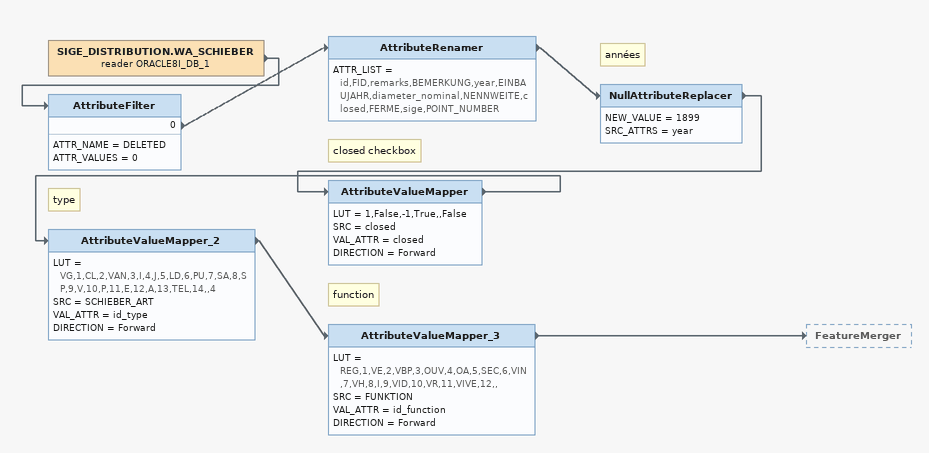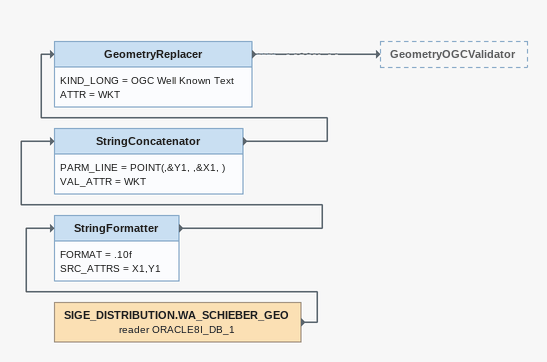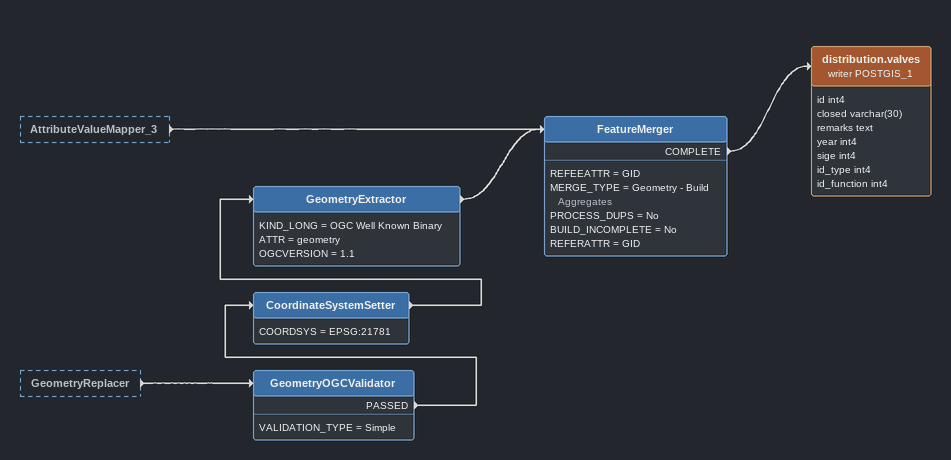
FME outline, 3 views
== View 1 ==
SIGE_DISTRIBUTION.WA_SCHIEBER (reader ORACLE8I_DB_1)
    -> AttributeFilter
AttributeFilter
    ATTR_NAME = DELETED
    ATTR_VALUES = 0
    0 -> AttributeRenamer
AttributeRenamer
    ATTR_LIST = id,FID,remarks,BEMERKUNG,year,EINBAUJAHR,diameter_nominal,NENNWEITE,closed,FERME,sige,POINT_NUMBER
    -> NullAttributeReplacer
Note: années
NullAttributeReplacer
    NEW_VALUE = 1899
    SRC_ATTRS = year
    -> AttributeValueMapper
Note: closed checkbox
AttributeValueMapper
    LUT = 1,False,-1,True,,False
    SRC = closed
    VAL_ATTR = closed
    DIRECTION = Forward
    -> AttributeValueMapper_2
Note: type
AttributeValueMapper_2
    LUT = VG,1,CL,2,VAN,3,I,4,J,5,LD,6,PU,7,SA,8,SP,9,V,10,P,11,E,12,A,13,TEL,14,,4
    SRC = SCHIEBER_ART
    VAL_ATTR = id_type
    DIRECTION = Forward
    -> AttributeValueMapper_3
Note: function
AttributeValueMapper_3
    LUT = REG,1,VE,2,VBP,3,OUV,4,OA,5,SEC,6,VIN,7,VH,8,I,9,VID,10,VR,11,VIVE,12,,
    SRC = FUNKTION
    VAL_ATTR = id_function
    DIRECTION = Forward
    -> FeatureMerger

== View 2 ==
SIGE_DISTRIBUTION.WA_SCHIEBER_GEO (reader ORACLE8I_DB_1)
    -> StringFormatter
StringFormatter
    FORMAT = .10f
    SRC_ATTRS = X1,Y1
    -> StringConcatenator
StringConcatenator
    PARM_LINE = POINT(,&Y1, ,&X1, )
    VAL_ATTR = WKT
    -> GeometryReplacer
GeometryReplacer
    KIND_LONG = OGC Well Known Text
    ATTR = WKT
    -> GeometryOGCValidator

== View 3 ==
AttributeValueMapper_3 [outside]
    -> FeatureMerger
GeometryReplacer [outside]
    -> GeometryOGCValidator
GeometryOGCValidator
    VALIDATION_TYPE = Simple
    PASSED -> CoordinateSystemSetter
CoordinateSystemSetter
    COORDSYS = EPSG:21781
    -> GeometryExtractor
GeometryExtractor
    KIND_LONG = OGC Well Known Binary
    ATTR = geometry
    OGCVERSION = 1.1
    -> FeatureMerger
FeatureMerger
    REFEEATTR = GID
    MERGE_TYPE = Geometry - Build Aggregates
    PROCESS_DUPS = No
    BUILD_INCOMPLETE = No
    REFERATTR = GID
    COMPLETE -> distribution.valves (writer POSTGIS_1)
distribution.valves (writer POSTGIS_1)
    attributes: id int4, closed varchar(30), remarks text, year int4, sige int4, id_type int4, id_function int4
